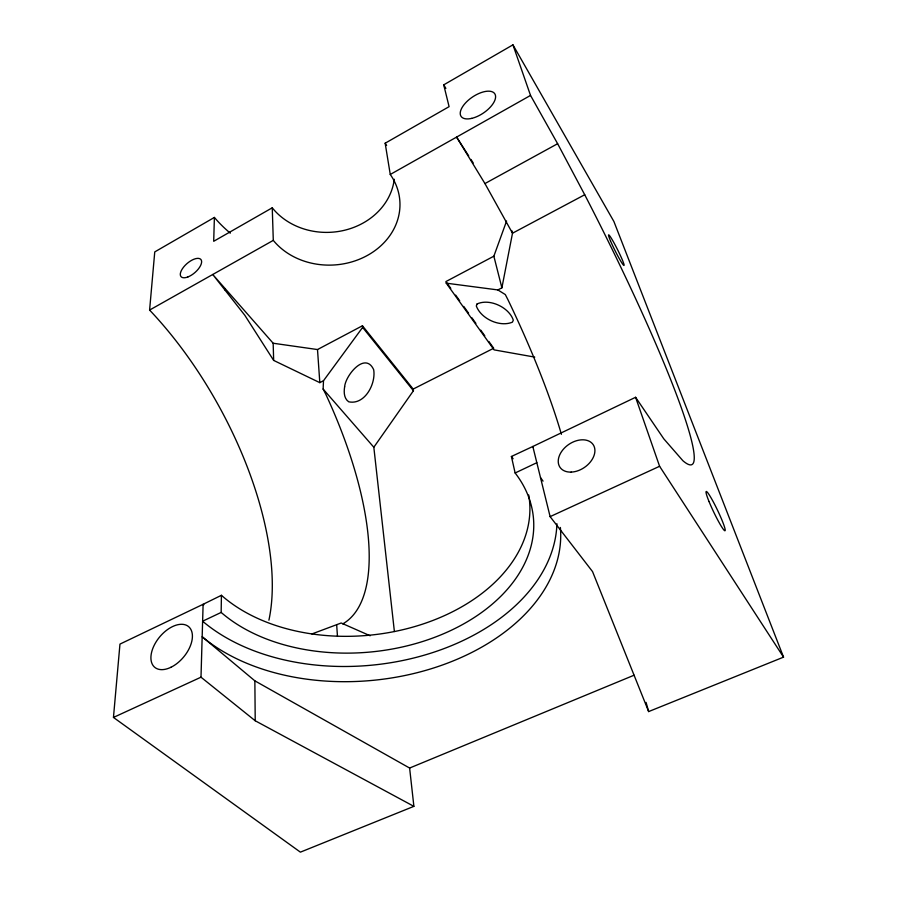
<?xml version="1.0" encoding="UTF-8"?>
<svg xmlns="http://www.w3.org/2000/svg" width="897" height="897" viewBox="0 0 897 897"><rect width="100%" height="100%" fill="white"/><g stroke="black" fill="none" stroke-linecap="round" stroke-linejoin="round"><path stroke-width="1.35" d="M556.925 523.747A197.598 134.079 -5.8 0 1 420.469 656.245A197.598 134.079 -5.8 0 1 202.621 621.217L221.155 612.427L221.424 595.305A171.361 117.664 -5.8 0 0 421.904 624.357A171.361 117.664 -5.8 0 0 528.714 494.987M225.282 290.437L225.304 288.789M560.367 527.47A199.986 134.09 -5.9 0 1 430.291 669.027A199.986 134.09 -5.9 0 1 202.173 636.747L254.86 680.845L409.615 768.045L413.887 806.347L255.219 720.762L200.995 677.19L203.114 604.298L221.424 595.305M268.909 620.186A243.21 115.713 60.9 0 0 149.597 310.07L154.755 251.911L214.394 217.422L213.699 241.293L272.251 207.801A67.14 58.44 -3.1 0 0 344.033 230.383A67.14 58.44 -3.1 0 0 394.265 179.254M342.755 623.908A250.106 96.842 61.5 0 0 325.712 394.075L323.122 389.063L323.503 380.72L362.623 327.405L362.433 325.768L317.504 349.55L273.159 343.237L212.735 274.493L244.78 315.228L273.663 360.415L319.814 382.649L323.503 380.72M413.887 806.347L300.394 852.15L113.459 717.432L119.963 644.102L203.114 604.298L203.888 604.701M506.592 221.021L493.855 256.194L445.932 281.557L446.258 283.172L497.869 289.933L501.894 287.836L512.501 233.209L511.772 230.563M394.388 631.522L373.825 447.244L413.439 390.733L413.181 389.074L362.433 325.768M149.597 310.07L273.293 240.374A69.495 59.325 -3.6 0 0 367.938 255.129A69.495 59.325 -3.6 0 0 390.262 174.466L385.161 143.217L449.094 106.653L443.723 84.856L512.938 44.85L613.896 221.492L783.541 657.142L648.654 711.579L592.547 571.602L550.119 516.627L532.829 446.482L635.592 397.293L663.791 438.824L682.931 460.766A272.666 27.022 63 0 0 584.721 194.75L557.631 143.711L530.531 95.43L512.938 44.85M390.262 174.466L530.531 95.43M468.694 155.91L456.595 137.084L484.941 183.56L557.631 143.711M584.721 194.75L512.501 233.209L484.941 183.56M413.181 389.074L493.709 348.238L488.843 341.465M221.155 612.427A173.67 117.709 -5.8 0 0 451.303 630.266A173.67 117.709 -5.8 0 0 515.136 472.988L536.832 462.695M515.136 472.988L511.402 456.483L532.829 446.482L533.278 447.098M113.459 717.432L200.995 677.19M550.119 516.627L659.598 466.283L783.541 657.142M311.887 633.955L341.196 623L370.147 635.771M409.615 768.045L634.101 675.206M534.758 357.107L494.09 349.875L446.258 283.172M497.869 289.933L505.314 294.564L507.994 299.822A264.413 53.977 62.5 0 1 561.41 434.316M323.122 389.063L373.825 447.244M362.623 327.405L413.439 390.733M446.74 282.69L450.787 288.341M455.654 295.124L459.701 300.775M463.749 306.426L468.604 313.21M471.844 317.729L475.892 323.38M480.747 330.163L484.795 335.814M470.959 159.442L473.224 162.974M635.592 397.293L659.598 466.283M646.075 702.418L648.654 711.579M493.855 256.194L501.894 287.836M317.504 349.55L319.814 382.649M336.689 625.063L337.451 636.108M272.251 207.801L273.293 240.374M273.159 343.237L273.663 360.415M254.86 680.845L255.219 720.762M511.402 456.483A171.361 117.664 -5.8 0 1 513.095 458.748M540.51 477.63A199.986 134.09 -5.9 0 1 543.044 481.128M385.161 143.217A67.14 58.44 -3.1 0 1 386.618 145.437M230.305 233.153A136.636 120.792 -2.5 0 1 214.394 217.422M443.723 84.856A136.636 120.792 -2.5 0 1 445.865 88.388M344.639 386.798C343.764 392 343.899 398.515 348.72 401.8C364.821 405.265 376.112 383.681 373.668 369.687C365.236 351.131 345.468 375.406 344.639 386.798M477.058 303.971L476.307 305.967C480.96 318.76 499.808 327.472 512.422 322.158L513.308 320.184C509.025 307.234 489.538 298.185 477.058 303.971M610.487 240.856A16.998 1.334 63.3 0 0 623.673 265.299A16.998 1.334 63.3 0 0 614.961 244.646A16.998 1.334 63.3 0 0 610.487 240.856M709.022 501.524A21.775 2.119 64.4 0 0 724.967 530.766A21.775 2.119 64.4 0 0 712.868 501.064A21.775 2.119 64.4 0 0 709.022 501.524M571.165 472.102A20.093 13.915 -34.5 0 0 594.453 447.345A20.093 13.915 -34.5 0 0 564.101 448.422A20.093 13.915 -34.5 0 0 571.165 472.102M170.946 667.278A26.473 15.641 -50.3 0 0 189.996 628.079A26.473 15.641 -50.3 0 0 154.06 645.56A26.473 15.641 -50.3 0 0 170.946 667.278M187.899 276.949A13.141 5.999 -40.9 0 0 201.343 260.197A13.141 5.999 -40.9 0 0 183.627 267.059A13.141 5.999 -40.9 0 0 187.899 276.949M471.721 118.37A20.295 9.688 -33.9 0 0 495.357 95.004A20.295 9.688 -33.9 0 0 466.653 101.776A20.295 9.688 -33.9 0 0 471.721 118.37"/></g></svg>
